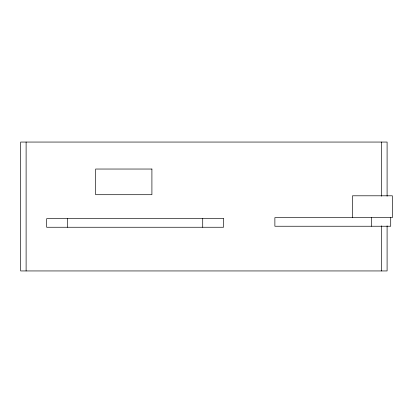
<?xml version="1.0" encoding="UTF-8"?>
<svg xmlns="http://www.w3.org/2000/svg" width="413" height="413" viewBox="0 0 413 413"><rect width="100%" height="100%" fill="white"/><g stroke="black" fill="none" stroke-linecap="round" stroke-linejoin="round"><path stroke-width="0.62" d="M390.713 217.641L390.713 226.241L274.877 226.241L274.877 217.641L392.35 217.641L392.35 195.798L352.485 195.798L352.485 217.641M387.095 196.206L387.095 142.057L20.65 142.057L20.65 270.943L387.095 270.943L387.095 225.834M381.638 142.057L381.638 196.19M381.638 225.834L381.638 270.943M371.597 217.641L371.597 226.241M202.716 218.653L202.716 227.253M67.469 218.653L67.469 227.253M26.112 142.057L26.112 270.943M151.907 169.036L95.656 169.036L95.656 194.704L151.907 194.704L151.907 169.036M223.521 218.653L46.664 218.653L46.664 227.253L223.521 227.253L223.521 218.653"/></g></svg>
